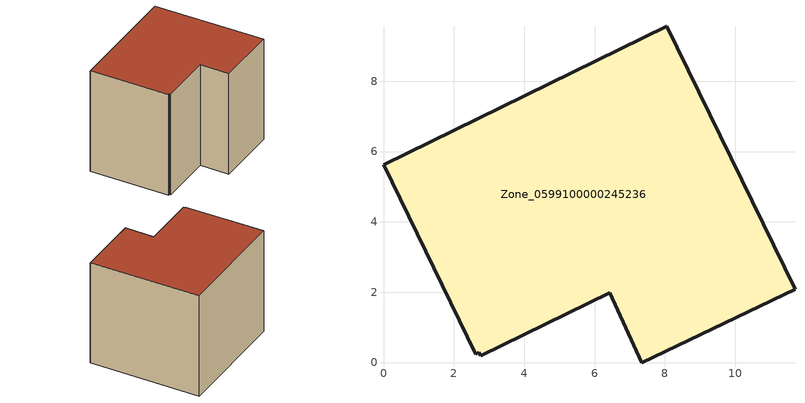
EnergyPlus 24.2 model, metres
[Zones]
Zone_0599100000245236
 floor ground (C_G): 6.44,1.99 2.76,0.19 2.71,0.29 2.63,0.24 0,5.63 8.06,9.56 11.7,2.08 7.35,0 z0
 wall outside (C_F): 7.35,0 11.7,2.08 8.06,9.56 0,5.63 2.63,0.24 2.71,0.29 2.76,0.19 6.44,1.99 7.35,0 z0:8.04
 roof outside (C_R): 2.76,0.19 6.44,1.99 7.35,0 11.7,2.08 8.06,9.56 0,5.63 2.63,0.24 2.71,0.29 z8.04
[BUILDING]
Pand.0599100000245236: North Axis=0; Terrain=City; Loads Convergence Tolerance Value=0.04; Temperature Convergence Tolerance Value=0.4; Solar Distribution=FullExterior; Maximum Number of Warmup Days=25; Minimum Number of Warmup Days=1
[Site:Location]
Rotterdam.The.Hague.AP_ZH_NLD Design_Conditions: Latitude=51.96; Longitude=4.45; Time Zone=1; Elevation=-4.5
[SITE:GROUNDTEMPERATURE:BUILDINGSURFACE]
18, 18, 18, 18, 18, 18, 18, 18, 18, 18, 18, 18
[MATERIAL] Thermal Absorptance=0.9; Solar Absorptance=0.7; Visible Absorptance=0.7
Name | Roughness | Thickness | Conductivity | Density | Specific Heat
G.TC.1965-1974 | MediumSmooth | 0.15 | 0.882353 | 540 | 1210
F.TC.1965-1974 | Rough | 0.3 | 0.697674 | 1920 | 840
R.TC.1965-1974 | MediumRough | 0.2 | 0.232558 | 1500 | 1000
[CONSTRUCTION]
C_G: G.TC.1965-1974
C_F: F.TC.1965-1974
C_R: R.TC.1965-1974
[ZONE]
Zone_0599100000245236: Type=1; Multiplier=1; Ceiling Height=Autocalculate; Volume=Autocalculate; Floor Area=autocalculate; Part of Total Floor Area=Yes
[ZONEINFILTRATION:DESIGNFLOWRATE]
Infil_Zone_0599100000245236: Zone or ZoneList or Space or SpaceList=Zone_0599100000245236; Schedule=AlwaysOn; Design Flow Rate Calculation Method=Flow/Area; Flow Rate per Floor Area=0.003; Constant Term Coefficient=1; Temperature Term Coefficient=0; Velocity Term Coefficient=0; Velocity Squared Term Coefficient=0
[HVACTEMPLATE:ZONE:IDEALLOADSAIRSYSTEM]
Zone_0599100000245236: Maximum Heating Supply Air Temperature=50; Minimum Cooling Supply Air Temperature=13; Maximum Heating Supply Air Humidity Ratio=0.0156; Minimum Cooling Supply Air Humidity Ratio=0.0077; Heating Limit=NoLimit; Cooling Limit=NoLimit; Dehumidification Control Type=ConstantSensibleHeatRatio; Cooling Sensible Heat Ratio=0.7; Dehumidification Setpoint=60; Humidification Control Type=None; Humidification Setpoint=30; Outdoor Air Method=None; Outdoor Air Flow Rate per Person=0.00944; Outdoor Air Flow Rate per Zone Floor Area=0; Outdoor Air Flow Rate per Zone=0; Demand Controlled Ventilation Type=None; Outdoor Air Economizer Type=NoEconomizer; Heat Recovery Type=None; Sensible Heat Recovery Effectiveness=0.7; Latent Heat Recovery Effectiveness=0.65
[ZONECONTROL:THERMOSTAT]
ThermostatControl_Zone_0599100000245236: Zone or ZoneList=Zone_0599100000245236; Control Type Schedule=DualSetpointControlType; Control 1=Thermostat_Zone_0599100000245236; Temperature Difference Between Cutout And Setpoint=0
[THERMOSTATSETPOINT:DUALSETPOINT]
Thermostat_Zone_0599100000245236: Heating Setpoint Temperature Schedule=HeatingSetpoint_Zone_0599100000245236; Cooling Setpoint Temperature Schedule=CoolingSetpoint_Zone_0599100000245236
[SCHEDULE:COMPACT]
HeatingSetpoint_Zone_0599100000245236: Through: 12/31, For: AllDays, Until: 24:00, 21
CoolingSetpoint_Zone_0599100000245236: Through: 12/31, For: AllDays, Until: 24:00, 24
DualSetpointControlType: Through: 12/31, For: AllDays, Until: 24:00, 4
AlwaysOn: Through: 12/31, For: AllDays, Until: 24:00, 1
